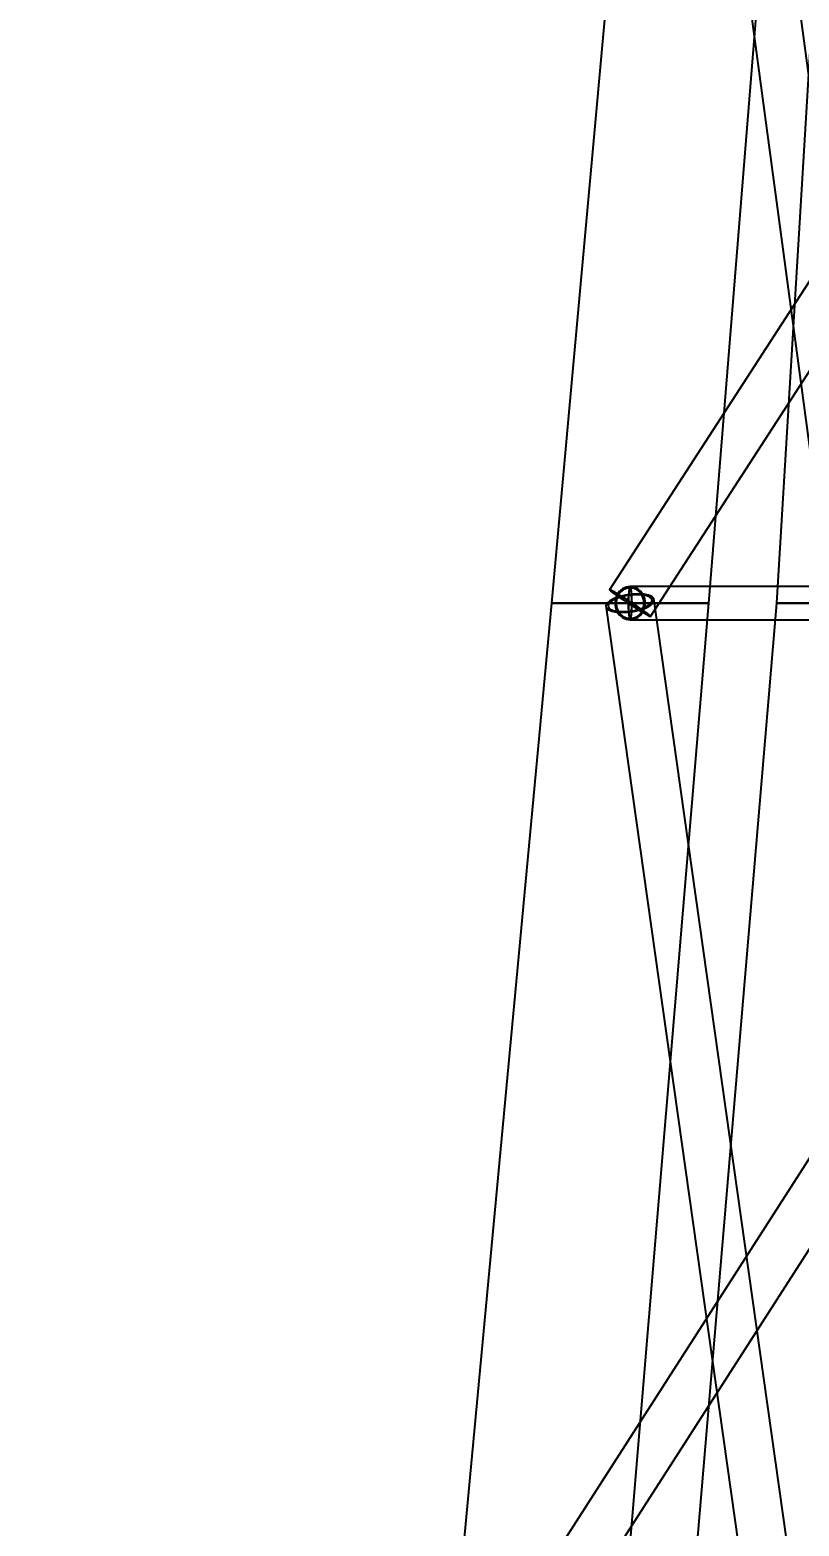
# Model space of a CAD drawing. Header units: millimetres. Extents: x -123812 to 252100, y -3000 to 639000.
# Drawn here: x -37946 to -28529, y 26196 to 44520 of the extents above; entities that cross this region are included whole.
import ezdxf

# ---------------------------------------------------------------- set-up
doc = ezdxf.new("R2010")
doc.units = ezdxf.units.MM
doc.layers.add('D-STR-DIM', color=7, linetype='Continuous', lineweight=13)
doc.layers.add('D-STR-STRC', color=7, linetype='Continuous', lineweight=25)
doc.styles.add('OpenSansCondensed-Light', font='OpenSansCondensed-Light.ttf')
doc.styles.add('TOWER_UNICODE', font='Arial Unicode.ttf')
doc.dimstyles.new('EZDXF', dxfattribs={"dimtxt": 0.25, "dimasz": 0.175, "dimexe": 0.375, "dimexo": 0.125, "dimgap": 0.1, "dimtad": 1, "dimlfac": 100, "dimzin": 12, "dimdsep": 46, "dimtxsty": 'OpenSansCondensed-Light', "dimblk": 'ARCHTICK', "dimcen": 2.5, "dimazin": 3, "dimtfac": 0.5, "dimtmove": 2, "dimatfit": 3})

# ---------------------------------------------------------------- blocks, each defined once
blk = doc.blocks.new('_ARCHTICK')
at = {"color": 0, "linetype": 'BYBLOCK', "const_width": 0.15}
blk.add_lwpolyline([(-0.5, -0.5), (0.5, 0.5)], dxfattribs=at)

msp = doc.modelspace()

# ---------------------------------------------------------------- linework, layer by layer
at = {"layer": 'D-STR-STRC'}
for points in [[(-22757.5, 50163.4), (-30848.2, 37663.4), (-30846.3, 37657.9), (-30827.4, 37641.5), (-30792.8, 37615.6), (-30744.9, 37581.7), (-30687, 37542.3), (-30623, 37500), (-30557.3, 37457.7), (-30494.3, 37418.3), (-30438.3, 37384.4), (-30393.2, 37358.5), (-30362, 37342.1), (-30346.9, 37336.6), (-22256.1, 49836.6)], [(-29821.8, 49966.3), (-28138.8, 37466.3), (-28128.3, 37435), (-28098.2, 37408), (-28050.6, 37387.4), (-27988.7, 37374.4), (-27916.7, 37369.9), (-27839.6, 37374.4), (-27762.6, 37387.4), (-27690.9, 37408), (-27629.4, 37435), (-27582.4, 37466.3), (-27553, 37500), (-27543.3, 37533.7), (-29226.3, 50033.7)], [(-31449, 24838), (-23430.2, 37338), (-23437.1, 37343.5), (-23460.8, 37359.7), (-23499.5, 37385.4), (-23550.8, 37419), (-23611, 37458.1), (-23676.1, 37500), (-23741.7, 37541.9), (-23803.2, 37581), (-23856.5, 37614.6), (-23898, 37640.3), (-23924.8, 37656.5), (-23935, 37662), (-31953.8, 25162)], [(-28538.6, 25029.2), (-30300.9, 37529.2), (-30305.6, 37556.3), (-30330.3, 37579.7), (-30373.2, 37597.6), (-30431.4, 37608.9), (-30500.9, 37612.7), (-30577, 37608.9), (-30654.5, 37597.6), (-30728.1, 37579.7), (-30792.8, 37556.3), (-30844.2, 37529.2), (-30878.8, 37500), (-30894.3, 37470.8), (-29132, 24970.8)], [(-27841, 37703.2), (-30597.6, 37703.2), (-30645.9, 37696.3), (-30690.9, 37676), (-30729.5, 37643.7), (-30759.2, 37601.6), (-30777.8, 37552.6), (-30784.2, 37500), (-30777.8, 37447.4), (-30759.2, 37398.4), (-30729.5, 37356.3), (-30690.9, 37324), (-30645.9, 37303.7), (-30597.6, 37296.8), (-27841, 37296.8)], [(-23682.6, 37703.2), (-30597.6, 37703.2), (-30603.7, 37696.3), (-30609.4, 37676), (-30614.3, 37643.7), (-30618, 37601.6), (-30620.4, 37552.6), (-30621.2, 37500), (-30620.4, 37447.4), (-30618, 37398.4), (-30614.3, 37356.3), (-30609.4, 37324), (-30603.7, 37303.7), (-30597.6, 37296.8), (-23682.6, 37296.8)]]:
    msp.add_lwpolyline(points, dxfattribs=at)
for points in [[(-31560.1, 37500), (-29635.1, 37500), (-28624.1, 50000), (-30424.1, 50000)], [(-28803.5, 37500), (-26878.5, 37500), (-26248.4, 50000), (-28048.4, 50000)], [(-30878.8, 37500), (-30894.3, 37470.8), (-30889.5, 37443.7), (-30864.8, 37420.3), (-30822, 37402.4), (-30763.8, 37391.1), (-30694.3, 37387.3), (-30618.2, 37391.1), (-30540.7, 37402.4), (-30467.1, 37420.3), (-30402.3, 37443.7), (-30350.9, 37470.8), (-30316.3, 37500), (-30300.9, 37529.2), (-30305.6, 37556.3), (-30330.3, 37579.7), (-30373.2, 37597.6), (-30431.4, 37608.9), (-30500.9, 37612.7), (-30577, 37608.9), (-30654.5, 37597.6), (-30728.1, 37579.7), (-30792.8, 37556.3), (-30844.2, 37529.2)], [(-30852.6, 37500), (-30866.6, 37473.6), (-30862.3, 37448.9), (-30839.9, 37427.8), (-30801, 37411.5), (-30748.3, 37401.3), (-30685.3, 37397.8), (-30616.3, 37401.3), (-30546, 37411.5), (-30479.3, 37427.8), (-30420.6, 37448.9), (-30373.9, 37473.6), (-30342.6, 37500), (-30328.6, 37526.4), (-30332.9, 37551.1), (-30355.3, 37572.2), (-30394.1, 37588.5), (-30446.9, 37598.7), (-30509.9, 37602.2), (-30578.9, 37598.7), (-30649.1, 37588.5), (-30715.9, 37572.2), (-30774.6, 37551.1), (-30821.2, 37526.4)], [(-30623, 37500), (-30557.3, 37457.7), (-30494.3, 37418.3), (-30438.3, 37384.4), (-30393.2, 37358.5), (-30362, 37342.1), (-30346.9, 37336.6), (-30348.9, 37342.1), (-30367.8, 37358.5), (-30402.3, 37384.4), (-30450.2, 37418.3), (-30508.1, 37457.7), (-30572.1, 37500), (-30637.9, 37542.3), (-30700.9, 37581.7), (-30756.8, 37615.6), (-30801.9, 37641.5), (-30833.1, 37657.9), (-30848.2, 37663.4), (-30846.3, 37657.9), (-30827.4, 37641.5), (-30792.8, 37615.6), (-30744.9, 37581.7), (-30687, 37542.3)], [(-30620.6, 37500), (-30561, 37461.7), (-30503.9, 37425.9), (-30453.2, 37395.2), (-30412.3, 37371.7), (-30384, 37356.9), (-30370.3, 37351.8), (-30372.1, 37356.9), (-30389.2, 37371.7), (-30420.6, 37395.2), (-30464, 37425.9), (-30516.5, 37461.7), (-30574.5, 37500), (-30634.1, 37538.3), (-30691.2, 37574.1), (-30742, 37604.8), (-30782.9, 37628.3), (-30811.1, 37643.1), (-30824.9, 37648.2), (-30823.1, 37643.1), (-30805.9, 37628.3), (-30774.6, 37604.8), (-30731.2, 37574.1), (-30678.7, 37538.3)], [(-30784.2, 37500), (-30777.8, 37447.4), (-30759.2, 37398.4), (-30729.5, 37356.3), (-30690.9, 37324), (-30645.9, 37303.7), (-30597.6, 37296.8), (-30549.3, 37303.7), (-30504.3, 37324), (-30465.6, 37356.3), (-30436, 37398.4), (-30417.3, 37447.4), (-30411, 37500), (-30417.3, 37552.6), (-30436, 37601.6), (-30465.6, 37643.7), (-30504.3, 37676), (-30549.3, 37696.3), (-30597.6, 37703.2), (-30645.9, 37696.3), (-30690.9, 37676), (-30729.5, 37643.7), (-30759.2, 37601.6), (-30777.8, 37552.6)], [(-30769.5, 37500), (-30763.6, 37451.5), (-30746.4, 37406.4), (-30719.1, 37367.6), (-30683.5, 37337.9), (-30642.1, 37319.2), (-30597.6, 37312.8), (-30553.1, 37319.2), (-30511.6, 37337.9), (-30476, 37367.6), (-30448.7, 37406.4), (-30431.5, 37451.5), (-30425.7, 37500), (-30431.5, 37548.5), (-30448.7, 37593.6), (-30476, 37632.4), (-30511.6, 37662.1), (-30553.1, 37680.8), (-30597.6, 37687.2), (-30642.1, 37680.8), (-30683.5, 37662.1), (-30719.1, 37632.4), (-30746.4, 37593.6), (-30763.6, 37548.5)], [(-30621.2, 37500), (-30620.4, 37447.4), (-30618, 37398.4), (-30614.3, 37356.3), (-30609.4, 37324), (-30603.7, 37303.7), (-30597.6, 37296.8), (-30591.5, 37303.7), (-30585.8, 37324), (-30580.9, 37356.3), (-30577.1, 37398.4), (-30574.8, 37447.4), (-30574, 37500), (-30574.8, 37552.6), (-30577.1, 37601.6), (-30580.9, 37643.7), (-30585.8, 37676), (-30591.5, 37696.3), (-30597.6, 37703.2), (-30603.7, 37696.3), (-30609.4, 37676), (-30614.3, 37643.7), (-30618, 37601.6), (-30620.4, 37552.6)], [(-30619.3, 37500), (-30618.6, 37451.5), (-30616.4, 37406.4), (-30613, 37367.6), (-30608.5, 37337.9), (-30603.2, 37319.2), (-30597.6, 37312.8), (-30591.9, 37319.2), (-30586.7, 37337.9), (-30582.2, 37367.6), (-30578.7, 37406.4), (-30576.6, 37451.5), (-30575.8, 37500), (-30576.6, 37548.5), (-30578.7, 37593.6), (-30582.2, 37632.4), (-30586.7, 37662.1), (-30591.9, 37680.8), (-30597.6, 37687.2), (-30603.2, 37680.8), (-30608.5, 37662.1), (-30613, 37632.4), (-30616.4, 37593.6), (-30618.6, 37548.5)], [(-32726.4, 25000), (-30676.4, 25000), (-29635.1, 37500), (-31560.1, 37500)], [(-29635.1, 37500), (-29667.9, 37500), (-29764, 37500), (-29917, 37500), (-30116.3, 37500), (-30348.5, 37500), (-30597.6, 37500), (-30846.7, 37500), (-31078.8, 37500), (-31278.2, 37500), (-31431.1, 37500), (-31527.3, 37500), (-31560.1, 37500), (-31527.3, 37500), (-31431.1, 37500), (-31278.2, 37500), (-31078.8, 37500), (-30846.7, 37500), (-30597.6, 37500), (-30348.5, 37500), (-30116.3, 37500), (-29917, 37500), (-29764, 37500), (-29667.9, 37500)], [(-29860.3, 25000), (-27810.3, 25000), (-26878.5, 37500), (-28803.5, 37500)], [(-26878.5, 37500), (-26911.3, 37500), (-27007.5, 37500), (-27160.5, 37500), (-27359.8, 37500), (-27591.9, 37500), (-27841, 37500), (-28090.2, 37500), (-28322.3, 37500), (-28521.6, 37500), (-28674.6, 37500), (-28770.7, 37500), (-28803.5, 37500), (-28770.7, 37500), (-28674.6, 37500), (-28521.6, 37500), (-28322.3, 37500), (-28090.2, 37500), (-27841, 37500), (-27591.9, 37500), (-27359.8, 37500), (-27160.5, 37500), (-27007.5, 37500), (-26911.3, 37500)]]:
    msp.add_lwpolyline(points, close=True, dxfattribs=at)

# ---------------------------------------------------------------- dimensions: what is measured, and where the dimension line sits
at = {"layer": 'D-STR-DIM'}
msp.add_linear_dim(base=(-112000, 0), p1=(0, 0), p2=(0, 634000), angle=90, dimstyle='EZDXF', override={"dimtxt": 8400, "dimasz": 3750, "dimexe": 2100, "dimexo": 1800, "dimgap": 2100, "dimtad": 1, "dimdec": 0, "dimlfac": 1, "dimlunit": 2, "dimtxsty": 'TOWER_UNICODE', "dimclrd": 7, "dimclre": 7, "dimclrt": 7}, dxfattribs=at).render()

doc.saveas('drawing.dxf')
